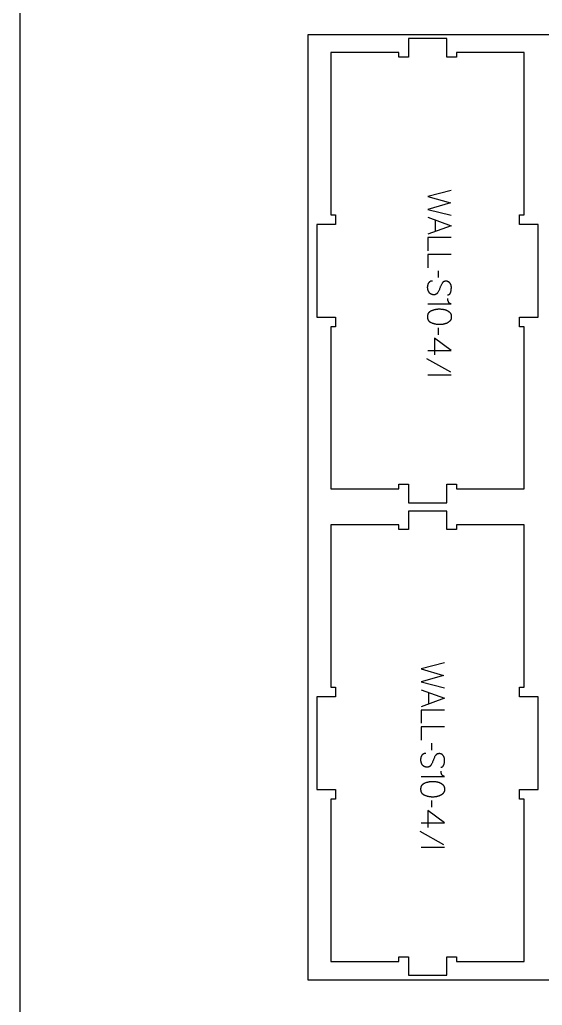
# Model space of a CAD drawing. Extents: x -10701 to -7518, y -10461 to -4867.
# Drawn here: x -10701 to -10027, y -6824 to -5552 of the extents above; entities that cross this region are included whole.
import ezdxf

# ---------------------------------------------------------------- set-up
doc = ezdxf.new("R2010")
doc.units = 0
for name, color, linetype in [('0_SHEET_SPRUCEPLY_2440X122', 1, 'CONTINUOUS'), ('1_ANYTOOL_1MMDEEP_LABELS_S', 2, 'CONTINUOUS'), ('4_ANYTOOL_CUTTHROUGH_OUTSI', 5, 'CONTINUOUS'), ('DONOTCUT', 18, 'CONTINUOUS')]:
    doc.layers.add(name, color=color, linetype=linetype)

msp = doc.modelspace()

# ---------------------------------------------------------------- linework, layer by layer
at = {"layer": '0_SHEET_SPRUCEPLY_2440X122'}
msp.add_lwpolyline([(-10329.7, -5571.2), (-10329.7, -6791.2), (-7889.7, -6791.2), (-7889.7, -5571.2)], close=True, dxfattribs=at)
at = {"layer": '1_ANYTOOL_1MMDEEP_LABELS_S'}
for points in [[(-10144.6, -5772.1), (-10174.6, -5779.8), (-10145.5, -5788.2), (-10174.6, -5796.7), (-10144.6, -5804.2)], [(-10174.6, -5806.8), (-10144.6, -5817.7), (-10174.6, -5828.7)], [(-10165.1, -5810.2), (-10165.1, -5825.2)], [(-10144.6, -5833), (-10174.6, -5833), (-10174.6, -5850.1)], [(-10144.6, -5854.8), (-10174.6, -5854.8), (-10174.6, -5871.9)], [(-10160.8, -5884.6), (-10160.8, -5875.8)], [(-10149.2, -5906.8), (-10149, -5906.8), (-10148.9, -5906.8), (-10148.9, -5906.8), (-10148.8, -5906.8), (-10148.7, -5906.8), (-10148.6, -5906.8), (-10148.5, -5906.7), (-10148.4, -5906.7), (-10148.3, -5906.7), (-10148.2, -5906.7), (-10148.2, -5906.7), (-10148.1, -5906.7), (-10148, -5906.6), (-10147.9, -5906.6), (-10147.8, -5906.6), (-10147.8, -5906.6), (-10147.7, -5906.5), (-10147.6, -5906.5), (-10147.5, -5906.5), (-10147.5, -5906.4), (-10147.4, -5906.4), (-10147.3, -5906.4), (-10147.2, -5906.3), (-10147.2, -5906.3), (-10147.1, -5906.3), (-10147, -5906.2), (-10147, -5906.2), (-10146.9, -5906.1), (-10146.8, -5906.1), (-10146.8, -5906), (-10146.7, -5906), (-10146.7, -5905.9), (-10146.6, -5905.9), (-10146.5, -5905.8), (-10146.5, -5905.8), (-10146.4, -5905.7), (-10146.4, -5905.6), (-10146.3, -5905.6), (-10146.2, -5905.5), (-10146.2, -5905.4), (-10146.1, -5905.4), (-10146.1, -5905.3), (-10146, -5905.2), (-10146, -5905.2), (-10145.9, -5905.1), (-10145.9, -5905), (-10145.8, -5904.9), (-10145.8, -5904.9), (-10145.8, -5904.8), (-10145.7, -5904.7), (-10145.7, -5904.6), (-10145.6, -5904.5), (-10145.5, -5904.3), (-10145.4, -5904.1), (-10145.4, -5903.9), (-10145.3, -5903.7), (-10145.2, -5903.5), (-10145, -5902.7), (-10144.8, -5901.9), (-10144.7, -5901.1), (-10144.5, -5900.3), (-10144.5, -5900), (-10144.4, -5899.6), (-10144.4, -5899.2), (-10144.4, -5898.9), (-10144.3, -5898.5), (-10144.3, -5898.1), (-10144.3, -5897.8), (-10144.3, -5897.4), (-10144.3, -5897.2), (-10144.3, -5897), (-10144.3, -5896.8), (-10144.3, -5896.6), (-10144.3, -5896.4), (-10144.4, -5896.3), (-10144.4, -5896.1), (-10144.4, -5895.9), (-10144.4, -5895.7), (-10144.5, -5895.5), (-10144.5, -5895.3), (-10144.6, -5895.2), (-10144.6, -5895), (-10144.7, -5894.8), (-10144.7, -5894.6), (-10144.8, -5894.4), (-10144.8, -5894.3), (-10144.9, -5894.1), (-10144.9, -5893.9), (-10145, -5893.7), (-10145.1, -5893.6), (-10145.2, -5893.4), (-10145.2, -5893.2), (-10145.3, -5893.1), (-10145.4, -5892.9), (-10145.5, -5892.7), (-10145.6, -5892.6), (-10145.7, -5892.4), (-10145.8, -5892.3), (-10145.9, -5892.1), (-10146, -5891.9), (-10146.1, -5891.8), (-10146.2, -5891.6), (-10146.4, -5891.5), (-10146.5, -5891.3), (-10146.6, -5891.2), (-10146.7, -5891.1), (-10146.9, -5890.9), (-10147, -5890.8), (-10147.1, -5890.7), (-10147.3, -5890.6), (-10147.4, -5890.5), (-10147.6, -5890.4), (-10147.7, -5890.3), (-10147.9, -5890.2), (-10148, -5890.1), (-10148.2, -5890), (-10148.3, -5889.9), (-10148.5, -5889.9), (-10148.7, -5889.8), (-10148.8, -5889.7), (-10149, -5889.7), (-10149.2, -5889.6), (-10149.4, -5889.6), (-10149.5, -5889.5), (-10149.7, -5889.5), (-10149.9, -5889.4), (-10150.1, -5889.4), (-10150.3, -5889.4), (-10150.5, -5889.3), (-10150.7, -5889.3), (-10150.9, -5889.3), (-10151.1, -5889.3), (-10151.3, -5889.3), (-10151.5, -5889.3), (-10151.8, -5889.3), (-10152, -5889.3), (-10152.2, -5889.4), (-10152.4, -5889.4), (-10152.6, -5889.4), (-10152.8, -5889.4), (-10152.9, -5889.5), (-10153.1, -5889.5), (-10153.3, -5889.6), (-10153.5, -5889.6), (-10153.7, -5889.7), (-10153.8, -5889.7), (-10153.8, -5889.8), (-10153.9, -5889.8), (-10154, -5889.8), (-10154.1, -5889.9), (-10154.2, -5889.9), (-10154.3, -5890), (-10154.3, -5890), (-10154.4, -5890.1), (-10154.5, -5890.1), (-10154.6, -5890.2), (-10154.6, -5890.2), (-10154.7, -5890.3), (-10154.8, -5890.3), (-10154.9, -5890.4), (-10154.9, -5890.4), (-10155, -5890.5), (-10155.1, -5890.5), (-10155.1, -5890.6), (-10155.2, -5890.6), (-10155.3, -5890.7), (-10155.3, -5890.8), (-10155.4, -5890.8), (-10155.5, -5890.9), (-10155.6, -5891), (-10155.7, -5891.2), (-10155.8, -5891.3), (-10156, -5891.5), (-10156.1, -5891.6), (-10156.2, -5891.8), (-10156.3, -5892), (-10156.4, -5892.1), (-10156.8, -5892.9), (-10157.2, -5893.6), (-10157.5, -5894.3), (-10157.9, -5895.1), (-10158.2, -5895.9), (-10158.6, -5896.7), (-10158.9, -5897.5), (-10159.2, -5898.3), (-10159.5, -5899.1), (-10159.8, -5899.9), (-10160.2, -5900.7), (-10160.5, -5901.5), (-10160.9, -5902.2), (-10161.3, -5903), (-10161.7, -5903.7), (-10162.1, -5904.4), (-10162.2, -5904.5), (-10162.4, -5904.7), (-10162.5, -5904.8), (-10162.5, -5904.9), (-10162.6, -5905), (-10162.7, -5905.1), (-10162.7, -5905.1), (-10162.8, -5905.2), (-10162.8, -5905.3), (-10162.9, -5905.3), (-10163, -5905.4), (-10163, -5905.5), (-10163.1, -5905.5), (-10163.2, -5905.6), (-10163.3, -5905.6), (-10163.3, -5905.7), (-10163.4, -5905.7), (-10163.5, -5905.8), (-10163.5, -5905.9), (-10163.6, -5905.9), (-10163.7, -5906), (-10163.8, -5906), (-10163.9, -5906), (-10163.9, -5906.1), (-10164, -5906.1), (-10164.1, -5906.2), (-10164.2, -5906.2), (-10164.3, -5906.3), (-10164.3, -5906.3), (-10164.4, -5906.3), (-10164.5, -5906.4), (-10164.6, -5906.4), (-10164.7, -5906.4), (-10164.8, -5906.5), (-10164.9, -5906.5), (-10165, -5906.5), (-10165.1, -5906.6), (-10165.2, -5906.6), (-10165.4, -5906.6), (-10165.6, -5906.7), (-10165.8, -5906.7), (-10166, -5906.7), (-10166.2, -5906.8), (-10166.5, -5906.8), (-10166.7, -5906.8), (-10166.9, -5906.8), (-10167.1, -5906.8), (-10167.3, -5906.8), (-10167.6, -5906.8), (-10167.8, -5906.7), (-10168, -5906.7), (-10168.3, -5906.7), (-10168.5, -5906.6), (-10168.7, -5906.6), (-10168.9, -5906.5), (-10169.1, -5906.5), (-10169.3, -5906.4), (-10169.5, -5906.4), (-10169.7, -5906.3), (-10169.9, -5906.2), (-10170.1, -5906.2), (-10170.3, -5906.1), (-10170.5, -5906), (-10170.6, -5905.9), (-10170.8, -5905.8), (-10171, -5905.7), (-10171.2, -5905.6), (-10171.3, -5905.5), (-10171.5, -5905.4), (-10171.6, -5905.2), (-10171.8, -5905.1), (-10171.9, -5905), (-10172.1, -5904.9), (-10172.2, -5904.7), (-10172.4, -5904.6), (-10172.5, -5904.4), (-10172.6, -5904.3), (-10172.8, -5904.1), (-10172.9, -5903.9), (-10173, -5903.8), (-10173.1, -5903.6), (-10173.3, -5903.2), (-10173.6, -5902.9), (-10173.7, -5902.5), (-10173.9, -5902.1), (-10174.1, -5901.7), (-10174.2, -5901.4), (-10174.3, -5901.2), (-10174.4, -5901), (-10174.4, -5900.8), (-10174.5, -5900.6), (-10174.6, -5900.4), (-10174.6, -5900.2), (-10174.7, -5900), (-10174.7, -5899.8), (-10174.7, -5899.6), (-10174.8, -5899.4), (-10174.8, -5899.2), (-10174.9, -5899), (-10174.9, -5898.8), (-10174.9, -5898.6), (-10174.9, -5898.2), (-10175, -5897.8), (-10175, -5897.4), (-10175, -5897), (-10175, -5896.6), (-10174.9, -5896.2), (-10174.9, -5895.8), (-10174.9, -5895.4), (-10174.8, -5895), (-10174.7, -5894.6), (-10174.6, -5894.2), (-10174.5, -5893.8), (-10174.4, -5893.5), (-10174.3, -5893.1), (-10174.1, -5892.7), (-10174, -5892.4), (-10173.8, -5892), (-10173.6, -5891.7), (-10173.4, -5891.3), (-10173.3, -5891.2), (-10173.2, -5891), (-10173.1, -5890.8), (-10173, -5890.7), (-10172.9, -5890.5), (-10172.8, -5890.4), (-10172.7, -5890.3), (-10172.6, -5890.1), (-10172.4, -5890), (-10172.3, -5889.9), (-10172.2, -5889.8), (-10172, -5889.7), (-10172, -5889.6), (-10171.9, -5889.5), (-10171.8, -5889.5), (-10171.8, -5889.4), (-10171.7, -5889.4), (-10171.6, -5889.4), (-10171.6, -5889.3), (-10171.5, -5889.3), (-10171.4, -5889.2), (-10171.3, -5889.2), (-10171.3, -5889.1), (-10171.2, -5889.1), (-10171.1, -5889.1), (-10171, -5889), (-10171, -5889), (-10170.9, -5889), (-10170.8, -5888.9), (-10170.7, -5888.9), (-10170.6, -5888.9), (-10170.6, -5888.8), (-10170.4, -5888.8), (-10170.2, -5888.8), (-10170.1, -5888.7), (-10169.9, -5888.7), (-10169.7, -5888.6), (-10169.5, -5888.6), (-10169.3, -5888.6), (-10169.2, -5888.6), (-10169, -5888.6), (-10168.8, -5888.6)], [(-10174.6, -5918.7), (-10144.6, -5918.7), (-10144.8, -5918.6), (-10144.9, -5918.6), (-10145, -5918.6), (-10145.2, -5918.6), (-10145.3, -5918.5), (-10145.5, -5918.5), (-10145.6, -5918.4), (-10145.7, -5918.4), (-10145.9, -5918.3), (-10146, -5918.3), (-10146, -5918.3), (-10146.1, -5918.2), (-10146.2, -5918.2), (-10146.2, -5918.2), (-10146.3, -5918.1), (-10146.3, -5918.1), (-10146.4, -5918.1), (-10146.5, -5918), (-10146.5, -5918), (-10146.6, -5917.9), (-10146.6, -5917.9), (-10146.7, -5917.9), (-10146.7, -5917.8), (-10146.8, -5917.8), (-10146.8, -5917.7), (-10146.9, -5917.7), (-10146.9, -5917.6), (-10147, -5917.6), (-10147, -5917.6), (-10147.1, -5917.5), (-10147.1, -5917.5), (-10147.2, -5917.4), (-10147.3, -5917.3), (-10147.3, -5917.2), (-10147.4, -5917.1), (-10147.5, -5917), (-10147.6, -5916.8), (-10147.7, -5916.7), (-10147.7, -5916.6), (-10147.8, -5916.5), (-10147.9, -5916.3), (-10147.9, -5916.2), (-10148, -5916.1), (-10148.1, -5915.8), (-10148.2, -5915.5), (-10148.3, -5915.2), (-10148.4, -5914.9), (-10148.5, -5914.6), (-10148.6, -5914.4), (-10148.7, -5914.1), (-10148.7, -5913.8), (-10148.8, -5913.5), (-10148.8, -5913.3), (-10148.9, -5913), (-10148.9, -5912.7), (-10148.9, -5912.5), (-10149, -5912.2), (-10149, -5911.9), (-10149, -5911.7)], [(-10160.8, -5958.4), (-10160.8, -5949.6)], [(-10174.6, -5978.7), (-10144.6, -5978.7), (-10166, -5962.7)], [(-10166, -5962.7), (-10166, -5984.5)], [(-10145.1, -6006.9), (-10175.9, -5989.7)], [(-10144.6, -6010.4), (-10174.6, -6010.4)], [(-10153.4, -6382.1), (-10183.4, -6389.8), (-10154.3, -6398.2), (-10183.4, -6406.7), (-10153.4, -6414.2)], [(-10183.4, -6416.8), (-10153.4, -6427.7), (-10183.4, -6438.7)], [(-10173.8, -6420.2), (-10173.8, -6435.2)], [(-10153.4, -6443), (-10183.4, -6443), (-10183.4, -6460.1)], [(-10153.4, -6464.8), (-10183.4, -6464.8), (-10183.4, -6481.9)], [(-10169.5, -6494.6), (-10169.6, -6485.8)], [(-10158, -6516.8), (-10157.8, -6516.8), (-10157.7, -6516.8), (-10157.6, -6516.8), (-10157.5, -6516.8), (-10157.4, -6516.8), (-10157.3, -6516.8), (-10157.3, -6516.7), (-10157.2, -6516.7), (-10157.1, -6516.7), (-10157, -6516.7), (-10156.9, -6516.7), (-10156.8, -6516.7), (-10156.7, -6516.6), (-10156.7, -6516.6), (-10156.6, -6516.6), (-10156.5, -6516.6), (-10156.4, -6516.5), (-10156.4, -6516.5), (-10156.3, -6516.5), (-10156.2, -6516.4), (-10156.1, -6516.4), (-10156.1, -6516.4), (-10156, -6516.3), (-10155.9, -6516.3), (-10155.9, -6516.3), (-10155.8, -6516.2), (-10155.7, -6516.2), (-10155.7, -6516.1), (-10155.6, -6516.1), (-10155.5, -6516), (-10155.5, -6516), (-10155.4, -6515.9), (-10155.3, -6515.9), (-10155.3, -6515.8), (-10155.2, -6515.8), (-10155.2, -6515.7), (-10155.1, -6515.6), (-10155.1, -6515.6), (-10155, -6515.5), (-10154.9, -6515.4), (-10154.9, -6515.4), (-10154.8, -6515.3), (-10154.8, -6515.2), (-10154.7, -6515.2), (-10154.7, -6515.1), (-10154.6, -6515), (-10154.6, -6514.9), (-10154.6, -6514.9), (-10154.5, -6514.8), (-10154.5, -6514.7), (-10154.4, -6514.6), (-10154.3, -6514.5), (-10154.3, -6514.3), (-10154.2, -6514.1), (-10154.1, -6513.9), (-10154.1, -6513.7), (-10154, -6513.5), (-10153.8, -6512.7), (-10153.6, -6511.9), (-10153.4, -6511.1), (-10153.3, -6510.3), (-10153.2, -6510), (-10153.2, -6509.6), (-10153.1, -6509.2), (-10153.1, -6508.9), (-10153.1, -6508.5), (-10153.1, -6508.1), (-10153.1, -6507.8), (-10153.1, -6507.4), (-10153.1, -6507.2), (-10153.1, -6507), (-10153.1, -6506.8), (-10153.1, -6506.6), (-10153.1, -6506.4), (-10153.1, -6506.3), (-10153.1, -6506.1), (-10153.2, -6505.9), (-10153.2, -6505.7), (-10153.2, -6505.5), (-10153.3, -6505.3), (-10153.3, -6505.2), (-10153.4, -6505), (-10153.4, -6504.8), (-10153.5, -6504.6), (-10153.5, -6504.4), (-10153.6, -6504.3), (-10153.6, -6504.1), (-10153.7, -6503.9), (-10153.8, -6503.7), (-10153.8, -6503.6), (-10153.9, -6503.4), (-10154, -6503.2), (-10154.1, -6503.1), (-10154.2, -6502.9), (-10154.3, -6502.7), (-10154.3, -6502.6), (-10154.4, -6502.4), (-10154.5, -6502.3), (-10154.7, -6502.1), (-10154.8, -6501.9), (-10154.9, -6501.8), (-10155, -6501.6), (-10155.1, -6501.5), (-10155.2, -6501.3), (-10155.4, -6501.2), (-10155.5, -6501.1), (-10155.6, -6500.9), (-10155.7, -6500.8), (-10155.9, -6500.7), (-10156, -6500.6), (-10156.2, -6500.5), (-10156.3, -6500.4), (-10156.5, -6500.3), (-10156.6, -6500.2), (-10156.8, -6500.1), (-10156.9, -6500), (-10157.1, -6499.9), (-10157.2, -6499.9), (-10157.4, -6499.8), (-10157.6, -6499.7), (-10157.8, -6499.7), (-10157.9, -6499.6), (-10158.1, -6499.6), (-10158.3, -6499.5), (-10158.5, -6499.5), (-10158.7, -6499.4), (-10158.9, -6499.4), (-10159.1, -6499.4), (-10159.3, -6499.3), (-10159.5, -6499.3), (-10159.7, -6499.3), (-10159.9, -6499.3), (-10160.1, -6499.3), (-10160.3, -6499.3), (-10160.5, -6499.3), (-10160.7, -6499.3), (-10160.9, -6499.4), (-10161.1, -6499.4), (-10161.3, -6499.4), (-10161.5, -6499.4), (-10161.7, -6499.5), (-10161.9, -6499.5), (-10162.1, -6499.6), (-10162.2, -6499.6), (-10162.4, -6499.7), (-10162.5, -6499.7), (-10162.6, -6499.8), (-10162.7, -6499.8), (-10162.8, -6499.8), (-10162.8, -6499.9), (-10162.9, -6499.9), (-10163, -6500), (-10163.1, -6500), (-10163.2, -6500.1), (-10163.2, -6500.1), (-10163.3, -6500.2), (-10163.4, -6500.2), (-10163.5, -6500.3), (-10163.5, -6500.3), (-10163.6, -6500.4), (-10163.7, -6500.4), (-10163.8, -6500.5), (-10163.8, -6500.5), (-10163.9, -6500.6), (-10164, -6500.6), (-10164, -6500.7), (-10164.1, -6500.8), (-10164.2, -6500.8), (-10164.2, -6500.9), (-10164.4, -6501), (-10164.5, -6501.2), (-10164.6, -6501.3), (-10164.7, -6501.5), (-10164.8, -6501.6), (-10164.9, -6501.8), (-10165, -6502), (-10165.1, -6502.1), (-10165.5, -6502.9), (-10165.9, -6503.6), (-10166.3, -6504.3), (-10166.6, -6505.1), (-10167, -6505.9), (-10167.3, -6506.7), (-10167.6, -6507.5), (-10167.9, -6508.3), (-10168.3, -6509.1), (-10168.6, -6509.9), (-10168.9, -6510.7), (-10169.3, -6511.5), (-10169.7, -6512.2), (-10170.1, -6513), (-10170.5, -6513.7), (-10170.9, -6514.4), (-10171, -6514.5), (-10171.1, -6514.7), (-10171.2, -6514.8), (-10171.3, -6514.9), (-10171.3, -6515), (-10171.4, -6515.1), (-10171.5, -6515.1), (-10171.5, -6515.2), (-10171.6, -6515.3), (-10171.7, -6515.3), (-10171.7, -6515.4), (-10171.8, -6515.5), (-10171.9, -6515.5), (-10171.9, -6515.6), (-10172, -6515.6), (-10172.1, -6515.7), (-10172.1, -6515.7), (-10172.2, -6515.8), (-10172.3, -6515.9), (-10172.4, -6515.9), (-10172.4, -6516), (-10172.5, -6516), (-10172.6, -6516), (-10172.7, -6516.1), (-10172.8, -6516.1), (-10172.8, -6516.2), (-10172.9, -6516.2), (-10173, -6516.3), (-10173.1, -6516.3), (-10173.2, -6516.3), (-10173.3, -6516.4), (-10173.4, -6516.4), (-10173.4, -6516.4), (-10173.5, -6516.5), (-10173.6, -6516.5), (-10173.7, -6516.5), (-10173.8, -6516.6), (-10174, -6516.6), (-10174.2, -6516.6), (-10174.4, -6516.7), (-10174.6, -6516.7), (-10174.8, -6516.7), (-10175, -6516.8), (-10175.2, -6516.8), (-10175.4, -6516.8), (-10175.6, -6516.8), (-10175.9, -6516.8), (-10176.1, -6516.8), (-10176.3, -6516.8), (-10176.6, -6516.7), (-10176.8, -6516.7), (-10177, -6516.7), (-10177.2, -6516.6), (-10177.4, -6516.6), (-10177.7, -6516.5), (-10177.9, -6516.5), (-10178.1, -6516.4), (-10178.3, -6516.4), (-10178.5, -6516.3), (-10178.7, -6516.2), (-10178.9, -6516.2), (-10179, -6516.1), (-10179.2, -6516), (-10179.4, -6515.9), (-10179.6, -6515.8), (-10179.7, -6515.7), (-10179.9, -6515.6), (-10180.1, -6515.5), (-10180.2, -6515.4), (-10180.4, -6515.2), (-10180.5, -6515.1), (-10180.7, -6515), (-10180.8, -6514.9), (-10181, -6514.7), (-10181.1, -6514.6), (-10181.3, -6514.4), (-10181.4, -6514.3), (-10181.5, -6514.1), (-10181.6, -6513.9), (-10181.8, -6513.8), (-10181.9, -6513.6), (-10182.1, -6513.2), (-10182.3, -6512.9), (-10182.5, -6512.5), (-10182.7, -6512.1), (-10182.8, -6511.7), (-10183, -6511.4), (-10183.1, -6511.2), (-10183.1, -6511), (-10183.2, -6510.8), (-10183.2, -6510.6), (-10183.3, -6510.4), (-10183.4, -6510.2), (-10183.4, -6510), (-10183.5, -6509.8), (-10183.5, -6509.6), (-10183.5, -6509.4), (-10183.6, -6509.2), (-10183.6, -6509), (-10183.6, -6508.8), (-10183.7, -6508.6), (-10183.7, -6508.2), (-10183.7, -6507.8), (-10183.7, -6507.4), (-10183.7, -6507), (-10183.7, -6506.6), (-10183.7, -6506.2), (-10183.7, -6505.8), (-10183.6, -6505.4), (-10183.5, -6505), (-10183.5, -6504.6), (-10183.4, -6504.2), (-10183.3, -6503.8), (-10183.2, -6503.5), (-10183, -6503.1), (-10182.9, -6502.7), (-10182.7, -6502.4), (-10182.6, -6502), (-10182.4, -6501.7), (-10182.2, -6501.3), (-10182.1, -6501.2), (-10182, -6501), (-10181.9, -6500.8), (-10181.8, -6500.7), (-10181.7, -6500.5), (-10181.5, -6500.4), (-10181.4, -6500.3), (-10181.3, -6500.1), (-10181.2, -6500), (-10181.1, -6499.9), (-10180.9, -6499.8), (-10180.8, -6499.7), (-10180.7, -6499.6), (-10180.7, -6499.5), (-10180.6, -6499.5), (-10180.5, -6499.4), (-10180.4, -6499.4), (-10180.4, -6499.4), (-10180.3, -6499.3), (-10180.2, -6499.3), (-10180.2, -6499.2), (-10180.1, -6499.2), (-10180, -6499.1), (-10179.9, -6499.1), (-10179.9, -6499.1), (-10179.8, -6499), (-10179.7, -6499), (-10179.6, -6499), (-10179.5, -6498.9), (-10179.5, -6498.9), (-10179.4, -6498.9), (-10179.3, -6498.8), (-10179.1, -6498.8), (-10179, -6498.8), (-10178.8, -6498.7), (-10178.6, -6498.7), (-10178.5, -6498.6), (-10178.3, -6498.6), (-10178.1, -6498.6), (-10177.9, -6498.6), (-10177.7, -6498.6), (-10177.5, -6498.6)], [(-10183.4, -6528.7), (-10153.4, -6528.7), (-10153.5, -6528.6), (-10153.7, -6528.6), (-10153.8, -6528.6), (-10153.9, -6528.6), (-10154.1, -6528.5), (-10154.2, -6528.5), (-10154.3, -6528.4), (-10154.5, -6528.4), (-10154.6, -6528.3), (-10154.7, -6528.3), (-10154.8, -6528.3), (-10154.9, -6528.2), (-10154.9, -6528.2), (-10155, -6528.2), (-10155, -6528.1), (-10155.1, -6528.1), (-10155.1, -6528.1), (-10155.2, -6528), (-10155.3, -6528), (-10155.3, -6527.9), (-10155.4, -6527.9), (-10155.4, -6527.9), (-10155.5, -6527.8), (-10155.5, -6527.8), (-10155.6, -6527.7), (-10155.6, -6527.7), (-10155.7, -6527.6), (-10155.7, -6527.6), (-10155.8, -6527.6), (-10155.8, -6527.5), (-10155.9, -6527.5), (-10155.9, -6527.4), (-10156, -6527.3), (-10156.1, -6527.2), (-10156.2, -6527.1), (-10156.3, -6527), (-10156.3, -6526.8), (-10156.4, -6526.7), (-10156.5, -6526.6), (-10156.6, -6526.5), (-10156.6, -6526.3), (-10156.7, -6526.2), (-10156.8, -6526.1), (-10156.9, -6525.8), (-10157, -6525.5), (-10157.1, -6525.2), (-10157.2, -6524.9), (-10157.3, -6524.6), (-10157.3, -6524.4), (-10157.4, -6524.1), (-10157.5, -6523.8), (-10157.5, -6523.5), (-10157.6, -6523.3), (-10157.6, -6523), (-10157.7, -6522.7), (-10157.7, -6522.5), (-10157.7, -6522.2), (-10157.7, -6521.9), (-10157.7, -6521.7)], [(-10169.5, -6568.4), (-10169.6, -6559.6)], [(-10183.4, -6588.7), (-10153.4, -6588.7), (-10174.7, -6572.7)], [(-10174.7, -6572.7), (-10174.7, -6594.5)], [(-10153.9, -6616.9), (-10184.6, -6599.7)], [(-10153.4, -6620.4), (-10183.4, -6620.4)]]:
    msp.add_lwpolyline(points, dxfattribs=at)
for points in [[(-10144.4, -5935.2), (-10144.4, -5935.5), (-10144.4, -5935.9), (-10144.4, -5936.1), (-10144.4, -5936.3), (-10144.5, -5936.4), (-10144.5, -5936.6), (-10144.5, -5936.8), (-10144.5, -5936.9), (-10144.6, -5937.1), (-10144.6, -5937.3), (-10144.6, -5937.4), (-10144.7, -5937.6), (-10144.7, -5937.8), (-10144.8, -5937.9), (-10144.8, -5938.1), (-10144.9, -5938.2), (-10144.9, -5938.4), (-10145, -5938.5), (-10145, -5938.7), (-10145.1, -5938.8), (-10145.2, -5938.9), (-10145.2, -5939.1), (-10145.3, -5939.2), (-10145.4, -5939.4), (-10145.5, -5939.5), (-10145.6, -5939.6), (-10145.6, -5939.8), (-10145.7, -5939.9), (-10145.8, -5940), (-10145.9, -5940.1), (-10146.1, -5940.4), (-10146.3, -5940.6), (-10146.5, -5940.8), (-10146.7, -5941.1), (-10146.9, -5941.3), (-10147.2, -5941.5), (-10147.4, -5941.7), (-10147.6, -5941.9), (-10147.9, -5942.1), (-10148.1, -5942.3), (-10148.4, -5942.5), (-10148.6, -5942.6), (-10148.9, -5942.8), (-10149.2, -5943), (-10149.5, -5943.1), (-10149.8, -5943.3), (-10150.1, -5943.4), (-10150.4, -5943.5), (-10150.7, -5943.7), (-10151, -5943.8), (-10151.3, -5943.9), (-10151.6, -5944), (-10151.9, -5944.1), (-10152.2, -5944.2), (-10152.5, -5944.3), (-10152.8, -5944.4), (-10153.2, -5944.5), (-10153.5, -5944.6), (-10153.8, -5944.7), (-10154.2, -5944.7), (-10154.8, -5944.9), (-10155.5, -5945), (-10156.2, -5945.1), (-10156.9, -5945.1), (-10157.5, -5945.2), (-10158.2, -5945.3), (-10158.8, -5945.3), (-10159.4, -5945.3), (-10160, -5945.3), (-10160.6, -5945.3), (-10161.3, -5945.3), (-10161.9, -5945.2), (-10162.5, -5945.2), (-10163.1, -5945.1), (-10163.7, -5945), (-10164.4, -5944.9), (-10165, -5944.8), (-10165.6, -5944.7), (-10166.2, -5944.5), (-10166.8, -5944.3), (-10167.4, -5944.1), (-10168.1, -5943.9), (-10168.7, -5943.7), (-10169.3, -5943.5), (-10169.9, -5943.2), (-10170.2, -5943.1), (-10170.5, -5942.9), (-10170.8, -5942.8), (-10171, -5942.7), (-10171.1, -5942.6), (-10171.2, -5942.5), (-10171.4, -5942.4), (-10171.5, -5942.4), (-10171.6, -5942.3), (-10171.7, -5942.2), (-10171.9, -5942.1), (-10172, -5942), (-10172.1, -5941.9), (-10172.2, -5941.8), (-10172.3, -5941.7), (-10172.4, -5941.6), (-10172.6, -5941.5), (-10172.7, -5941.4), (-10172.8, -5941.3), (-10172.9, -5941.2), (-10173, -5941.1), (-10173.1, -5941), (-10173.1, -5940.9), (-10173.2, -5940.7), (-10173.3, -5940.6), (-10173.4, -5940.5), (-10173.5, -5940.4), (-10173.6, -5940.3), (-10173.7, -5940.1), (-10173.7, -5940), (-10173.8, -5939.9), (-10173.9, -5939.7), (-10173.9, -5939.6), (-10174, -5939.5), (-10174.1, -5939.3), (-10174.1, -5939.2), (-10174.2, -5939.1), (-10174.3, -5938.9), (-10174.3, -5938.8), (-10174.4, -5938.6), (-10174.4, -5938.5), (-10174.5, -5938.3), (-10174.5, -5938.2), (-10174.6, -5938), (-10174.6, -5937.9), (-10174.7, -5937.6), (-10174.7, -5937.2), (-10174.8, -5936.9), (-10174.8, -5936.6), (-10174.9, -5936.2), (-10174.9, -5935.9), (-10174.9, -5935.5), (-10174.9, -5935.2), (-10174.9, -5934.8), (-10174.9, -5934.4), (-10174.9, -5934.1), (-10174.8, -5933.8), (-10174.8, -5933.4), (-10174.7, -5933.1), (-10174.7, -5932.8), (-10174.6, -5932.6), (-10174.6, -5932.5), (-10174.5, -5932.3), (-10174.5, -5932.2), (-10174.5, -5932), (-10174.4, -5931.9), (-10174.4, -5931.7), (-10174.3, -5931.6), (-10174.3, -5931.4), (-10174.2, -5931.3), (-10174.1, -5931.2), (-10174.1, -5931), (-10174, -5930.9), (-10173.9, -5930.7), (-10173.9, -5930.6), (-10173.8, -5930.5), (-10173.7, -5930.4), (-10173.6, -5930.2), (-10173.6, -5930.1), (-10173.5, -5930), (-10173.4, -5929.9), (-10173.3, -5929.8), (-10173.2, -5929.6), (-10173.1, -5929.5), (-10173, -5929.4), (-10172.9, -5929.3), (-10172.8, -5929.2), (-10172.7, -5929.1), (-10172.6, -5929), (-10172.5, -5928.9), (-10172.4, -5928.8), (-10172.3, -5928.7), (-10172.2, -5928.6), (-10172.1, -5928.5), (-10172, -5928.4), (-10171.8, -5928.3), (-10171.7, -5928.2), (-10171.6, -5928.1), (-10171.5, -5928), (-10171.3, -5927.9), (-10171.2, -5927.9), (-10171.1, -5927.8), (-10170.9, -5927.7), (-10170.8, -5927.6), (-10170.5, -5927.5), (-10170.2, -5927.3), (-10169.9, -5927.2), (-10169.3, -5926.9), (-10168.6, -5926.7), (-10168, -5926.5), (-10167.4, -5926.3), (-10166.8, -5926.1), (-10166.1, -5925.9), (-10165.5, -5925.8), (-10164.9, -5925.6), (-10164.3, -5925.5), (-10163.7, -5925.4), (-10163.1, -5925.3), (-10162.4, -5925.2), (-10161.8, -5925.2), (-10161.2, -5925.1), (-10160.6, -5925.1), (-10160, -5925.1), (-10159.4, -5925.1), (-10158.7, -5925.1), (-10158.1, -5925.2), (-10157.5, -5925.2), (-10156.8, -5925.3), (-10156.2, -5925.3), (-10155.5, -5925.4), (-10154.8, -5925.5), (-10154.5, -5925.6), (-10154.1, -5925.7), (-10153.8, -5925.7), (-10153.5, -5925.8), (-10153.1, -5925.9), (-10152.8, -5926), (-10152.5, -5926.1), (-10152.2, -5926.2), (-10151.9, -5926.3), (-10151.5, -5926.4), (-10151.2, -5926.5), (-10150.9, -5926.6), (-10150.6, -5926.7), (-10150.3, -5926.9), (-10150, -5927), (-10149.7, -5927.2), (-10149.5, -5927.3), (-10149.2, -5927.5), (-10148.9, -5927.6), (-10148.6, -5927.8), (-10148.4, -5928), (-10148.1, -5928.1), (-10147.9, -5928.3), (-10147.6, -5928.5), (-10147.4, -5928.7), (-10147.2, -5928.9), (-10146.9, -5929.1), (-10146.7, -5929.3), (-10146.5, -5929.6), (-10146.3, -5929.8), (-10146.1, -5930), (-10145.9, -5930.3), (-10145.8, -5930.4), (-10145.7, -5930.5), (-10145.6, -5930.6), (-10145.6, -5930.8), (-10145.5, -5930.9), (-10145.4, -5931), (-10145.3, -5931.2), (-10145.2, -5931.3), (-10145.2, -5931.4), (-10145.1, -5931.6), (-10145, -5931.7), (-10145, -5931.9), (-10144.9, -5932), (-10144.9, -5932.2), (-10144.8, -5932.3), (-10144.8, -5932.5), (-10144.7, -5932.6), (-10144.7, -5932.8), (-10144.6, -5932.9), (-10144.6, -5933.1), (-10144.6, -5933.3), (-10144.5, -5933.4), (-10144.5, -5933.6), (-10144.5, -5933.7), (-10144.5, -5933.9), (-10144.4, -5934.1), (-10144.4, -5934.3), (-10144.4, -5934.4), (-10144.4, -5934.8)], [(-10153.1, -6545.2), (-10153.1, -6545.5), (-10153.2, -6545.9), (-10153.2, -6546.1), (-10153.2, -6546.3), (-10153.2, -6546.4), (-10153.2, -6546.6), (-10153.3, -6546.8), (-10153.3, -6546.9), (-10153.3, -6547.1), (-10153.4, -6547.3), (-10153.4, -6547.4), (-10153.4, -6547.6), (-10153.5, -6547.8), (-10153.5, -6547.9), (-10153.6, -6548.1), (-10153.6, -6548.2), (-10153.7, -6548.4), (-10153.7, -6548.5), (-10153.8, -6548.7), (-10153.9, -6548.8), (-10153.9, -6548.9), (-10154, -6549.1), (-10154.1, -6549.2), (-10154.1, -6549.4), (-10154.2, -6549.5), (-10154.3, -6549.6), (-10154.4, -6549.8), (-10154.5, -6549.9), (-10154.6, -6550), (-10154.7, -6550.1), (-10154.9, -6550.4), (-10155.1, -6550.6), (-10155.3, -6550.8), (-10155.5, -6551.1), (-10155.7, -6551.3), (-10155.9, -6551.5), (-10156.1, -6551.7), (-10156.4, -6551.9), (-10156.6, -6552.1), (-10156.9, -6552.3), (-10157.1, -6552.5), (-10157.4, -6552.6), (-10157.7, -6552.8), (-10157.9, -6553), (-10158.2, -6553.1), (-10158.5, -6553.3), (-10158.8, -6553.4), (-10159.1, -6553.5), (-10159.4, -6553.7), (-10159.7, -6553.8), (-10160, -6553.9), (-10160.3, -6554), (-10160.6, -6554.1), (-10161, -6554.2), (-10161.3, -6554.3), (-10161.6, -6554.4), (-10161.9, -6554.5), (-10162.2, -6554.6), (-10162.6, -6554.7), (-10162.9, -6554.7), (-10163.6, -6554.9), (-10164.3, -6555), (-10164.9, -6555.1), (-10165.6, -6555.1), (-10166.3, -6555.2), (-10166.9, -6555.3), (-10167.5, -6555.3), (-10168.2, -6555.3), (-10168.8, -6555.3), (-10169.4, -6555.3), (-10170, -6555.3), (-10170.6, -6555.2), (-10171.2, -6555.2), (-10171.9, -6555.1), (-10172.5, -6555), (-10173.1, -6554.9), (-10173.7, -6554.8), (-10174.3, -6554.7), (-10175, -6554.5), (-10175.6, -6554.3), (-10176.2, -6554.1), (-10176.8, -6553.9), (-10177.4, -6553.7), (-10178.1, -6553.5), (-10178.7, -6553.2), (-10179, -6553.1), (-10179.3, -6552.9), (-10179.6, -6552.8), (-10179.7, -6552.7), (-10179.8, -6552.6), (-10180, -6552.5), (-10180.1, -6552.4), (-10180.2, -6552.4), (-10180.4, -6552.3), (-10180.5, -6552.2), (-10180.6, -6552.1), (-10180.7, -6552), (-10180.9, -6551.9), (-10181, -6551.8), (-10181.1, -6551.7), (-10181.2, -6551.6), (-10181.3, -6551.5), (-10181.4, -6551.4), (-10181.5, -6551.3), (-10181.6, -6551.2), (-10181.7, -6551.1), (-10181.8, -6551), (-10181.9, -6550.9), (-10182, -6550.7), (-10182.1, -6550.6), (-10182.2, -6550.5), (-10182.2, -6550.4), (-10182.3, -6550.3), (-10182.4, -6550.1), (-10182.5, -6550), (-10182.6, -6549.9), (-10182.6, -6549.7), (-10182.7, -6549.6), (-10182.8, -6549.5), (-10182.8, -6549.3), (-10182.9, -6549.2), (-10183, -6549.1), (-10183, -6548.9), (-10183.1, -6548.8), (-10183.1, -6548.6), (-10183.2, -6548.5), (-10183.2, -6548.3), (-10183.3, -6548.2), (-10183.3, -6548), (-10183.3, -6547.9), (-10183.4, -6547.6), (-10183.5, -6547.2), (-10183.5, -6546.9), (-10183.6, -6546.6), (-10183.6, -6546.2), (-10183.6, -6545.9), (-10183.6, -6545.5), (-10183.7, -6545.2), (-10183.6, -6544.8), (-10183.6, -6544.4), (-10183.6, -6544.1), (-10183.6, -6543.8), (-10183.5, -6543.4), (-10183.5, -6543.1), (-10183.4, -6542.8), (-10183.4, -6542.6), (-10183.3, -6542.5), (-10183.3, -6542.3), (-10183.3, -6542.2), (-10183.2, -6542), (-10183.2, -6541.9), (-10183.1, -6541.7), (-10183.1, -6541.6), (-10183, -6541.4), (-10182.9, -6541.3), (-10182.9, -6541.2), (-10182.8, -6541), (-10182.8, -6540.9), (-10182.7, -6540.7), (-10182.6, -6540.6), (-10182.5, -6540.5), (-10182.5, -6540.4), (-10182.4, -6540.2), (-10182.3, -6540.1), (-10182.2, -6540), (-10182.2, -6539.9), (-10182.1, -6539.8), (-10182, -6539.6), (-10181.9, -6539.5), (-10181.8, -6539.4), (-10181.7, -6539.3), (-10181.6, -6539.2), (-10181.5, -6539.1), (-10181.4, -6539), (-10181.3, -6538.9), (-10181.2, -6538.8), (-10181.1, -6538.7), (-10180.9, -6538.6), (-10180.8, -6538.5), (-10180.7, -6538.4), (-10180.6, -6538.3), (-10180.5, -6538.2), (-10180.3, -6538.1), (-10180.2, -6538), (-10180.1, -6537.9), (-10179.9, -6537.9), (-10179.8, -6537.8), (-10179.7, -6537.7), (-10179.5, -6537.6), (-10179.2, -6537.5), (-10178.9, -6537.3), (-10178.6, -6537.2), (-10178, -6536.9), (-10177.4, -6536.7), (-10176.8, -6536.5), (-10176.1, -6536.3), (-10175.5, -6536.1), (-10174.9, -6535.9), (-10174.3, -6535.8), (-10173.7, -6535.6), (-10173, -6535.5), (-10172.4, -6535.4), (-10171.8, -6535.3), (-10171.2, -6535.2), (-10170.6, -6535.2), (-10170, -6535.1), (-10169.3, -6535.1), (-10168.7, -6535.1), (-10168.1, -6535.1), (-10167.5, -6535.1), (-10166.9, -6535.2), (-10166.2, -6535.2), (-10165.6, -6535.3), (-10164.9, -6535.3), (-10164.2, -6535.4), (-10163.6, -6535.5), (-10163.2, -6535.6), (-10162.9, -6535.7), (-10162.5, -6535.7), (-10162.2, -6535.8), (-10161.9, -6535.9), (-10161.6, -6536), (-10161.2, -6536.1), (-10160.9, -6536.2), (-10160.6, -6536.3), (-10160.3, -6536.4), (-10160, -6536.5), (-10159.7, -6536.6), (-10159.4, -6536.7), (-10159.1, -6536.9), (-10158.8, -6537), (-10158.5, -6537.2), (-10158.2, -6537.3), (-10157.9, -6537.5), (-10157.7, -6537.6), (-10157.4, -6537.8), (-10157.1, -6538), (-10156.9, -6538.1), (-10156.6, -6538.3), (-10156.4, -6538.5), (-10156.1, -6538.7), (-10155.9, -6538.9), (-10155.7, -6539.1), (-10155.5, -6539.3), (-10155.3, -6539.6), (-10155.1, -6539.8), (-10154.9, -6540), (-10154.7, -6540.3), (-10154.6, -6540.4), (-10154.5, -6540.5), (-10154.4, -6540.6), (-10154.3, -6540.8), (-10154.2, -6540.9), (-10154.1, -6541), (-10154.1, -6541.2), (-10154, -6541.3), (-10153.9, -6541.4), (-10153.9, -6541.6), (-10153.8, -6541.7), (-10153.7, -6541.9), (-10153.7, -6542), (-10153.6, -6542.2), (-10153.6, -6542.3), (-10153.5, -6542.5), (-10153.5, -6542.6), (-10153.4, -6542.8), (-10153.4, -6542.9), (-10153.4, -6543.1), (-10153.3, -6543.3), (-10153.3, -6543.4), (-10153.3, -6543.6), (-10153.2, -6543.7), (-10153.2, -6543.9), (-10153.2, -6544.1), (-10153.2, -6544.3), (-10153.2, -6544.4), (-10153.1, -6544.8)]]:
    msp.add_lwpolyline(points, close=True, dxfattribs=at)
at = {"layer": '4_ANYTOOL_CUTTHROUGH_OUTSI', "color": 5}
for points in [[(-10299.8, -5948), (-10299.8, -6157.5), (-10212.3, -6157.5), (-10212.3, -6151.5), (-10199.8, -6151.5), (-10199.8, -6175.5), (-10150.3, -6175.5), (-10150.3, -6151.5), (-10137.8, -6151.5), (-10137.8, -6157.5), (-10050.3, -6157.5), (-10050.3, -5948), (-10056.3, -5948), (-10056.3, -5935.5), (-10032.3, -5935.5), (-10032.3, -5816), (-10056.3, -5816), (-10056.3, -5803.5), (-10050.3, -5803.5), (-10050.3, -5594), (-10137.8, -5594), (-10137.8, -5600), (-10150.3, -5600), (-10150.3, -5576), (-10199.8, -5576), (-10199.8, -5600), (-10212.3, -5600), (-10212.3, -5594), (-10299.8, -5594), (-10299.8, -5803.5), (-10293.8, -5803.5), (-10293.8, -5816), (-10317.8, -5816), (-10317.8, -5935.5), (-10293.8, -5935.5), (-10293.8, -5948)], [(-10299.8, -6558), (-10299.8, -6767.5), (-10212.3, -6767.5), (-10212.3, -6761.5), (-10199.8, -6761.5), (-10199.8, -6785.5), (-10150.3, -6785.5), (-10150.3, -6761.5), (-10137.8, -6761.5), (-10137.8, -6767.5), (-10050.3, -6767.5), (-10050.3, -6558), (-10056.3, -6558), (-10056.3, -6545.5), (-10032.3, -6545.5), (-10032.3, -6426), (-10056.3, -6426), (-10056.3, -6413.5), (-10050.3, -6413.5), (-10050.3, -6204), (-10137.8, -6204), (-10137.8, -6210), (-10150.3, -6210), (-10150.3, -6186), (-10199.8, -6186), (-10199.8, -6210), (-10212.3, -6210), (-10212.3, -6204), (-10299.8, -6204), (-10299.8, -6413.5), (-10293.8, -6413.5), (-10293.8, -6426), (-10317.8, -6426), (-10317.8, -6545.5), (-10293.8, -6545.5), (-10293.8, -6558)]]:
    msp.add_lwpolyline(points, close=True, dxfattribs=at)
at = {"layer": 'DONOTCUT'}
msp.add_lwpolyline([(-10701.4, -10460.6), (-7518, -10460.6), (-7518, -4867.2), (-10701.4, -4867.2)], close=True, dxfattribs=at)

doc.saveas('drawing.dxf')
